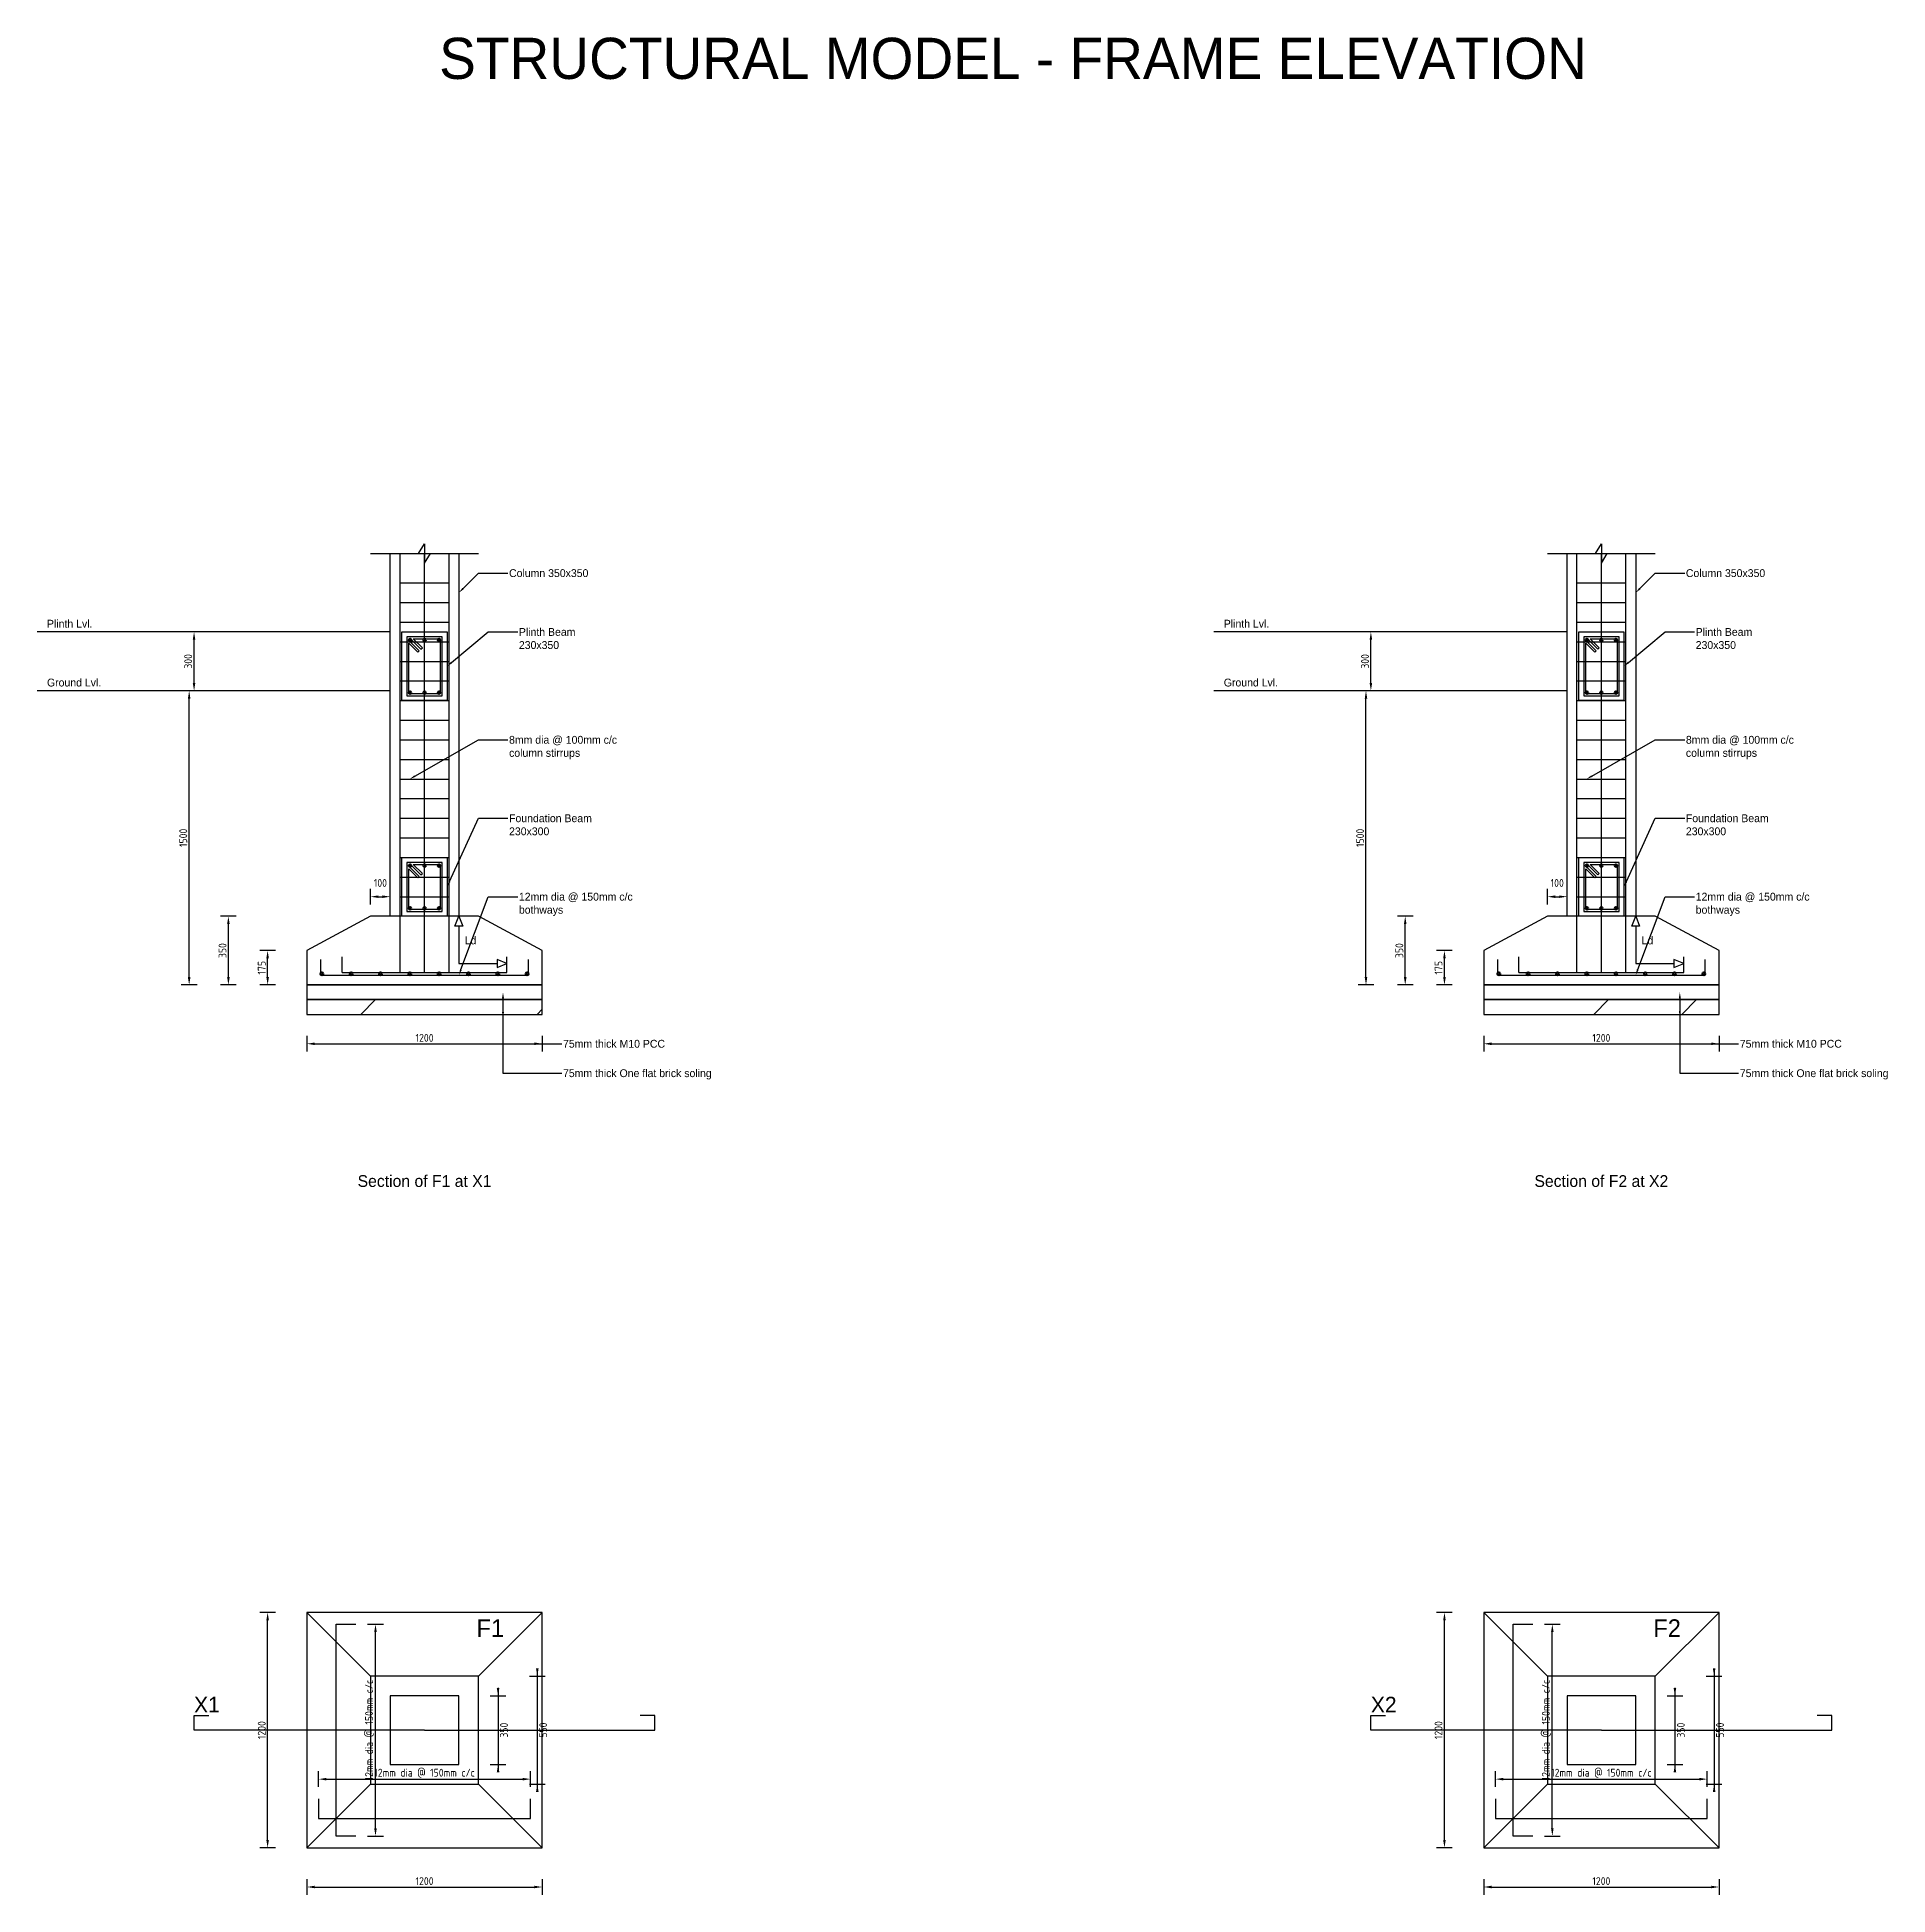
# Model space of a CAD drawing. Header units: metres. Extents: x -4573 to 21981, y -47896 to 1700.
# Drawn here: x -1975 to 7461, y -22775 to -13302 of the extents above; entities that cross this region are included whole.
import ezdxf
from ezdxf import colors
from ezdxf.entities.mleader import LeaderData, LeaderLine
from ezdxf.enums import TextEntityAlignment as Align
from ezdxf.math import Vec2, Vec3

# ---------------------------------------------------------------- set-up
doc = ezdxf.new("R2010")
doc.units = ezdxf.units.M
for name, color, linetype in [('BEAM', 7, 'Continuous'), ('CEN', 132, 'Continuous'), ('COLUMN', 7, 'Continuous'), ('Dimension', 132, 'Continuous'), ('FOUNDATION', 7, 'Continuous'), ('HATCH', 8, 'Continuous'), ('LEVEL', 8, 'Continuous'), ('REBAR', 2, 'Continuous'), ('STIRRUP', 135, 'Continuous'), ('TEXT', 151, 'Continuous'), ('TITLE', 2, 'Continuous')]:
    doc.layers.add(name, color=color, linetype=linetype)
doc.layers.add('Rebar_hatch', color=2, linetype='Continuous', lineweight=50)
doc.styles.add('Dimension', font='isocp')
doc.dimstyles.new('Linear', dxfattribs={"dimtxt": 40, "dimasz": 40, "dimexe": 40, "dimexo": 40, "dimgap": 10, "dimtad": 1, "dimdsep": 46, "dimtxsty": 'Dimension', "dimcen": 2.5, "dimclrd": 132, "dimclre": 132, "dimclrt": 151, "dimazin": 3, "dimtfac": 1, "dimtmove": 0, "dimatfit": 3, "dimfxl": 40, "dimfxlon": 1})

msp = doc.modelspace()

# ---------------------------------------------------------------- hatches: boundary and pattern name
at = {"layer": 'HATCH'}
h = msp.add_hatch(dxfattribs=at)
h.set_pattern_fill('AR-CONC', scale=15)
h.paths.add_polyline_path([(-600, -18135), (-600, -18210), (600, -18210), (600, -18135)])
h = msp.add_hatch(dxfattribs=at)
h.set_pattern_fill('AR-CONC', scale=15)
h.paths.add_polyline_path([(5400, -18135), (5400, -18210), (6600, -18210), (6600, -18135)])
h = msp.add_hatch(dxfattribs=at)
h.set_pattern_fill('ANSI32', scale=100)
h.paths.add_polyline_path([(-600, -18210), (-600, -18285), (600, -18285), (600, -18210)])
h = msp.add_hatch(dxfattribs=at)
h.set_pattern_fill('ANSI32', scale=100)
h.paths.add_polyline_path([(5400, -18210), (5400, -18285), (6600, -18285), (6600, -18210)])

# ---------------------------------------------------------------- linework, layer by layer
at = {"layer": 'Beam'}
for points in [[(-115, -16335), (115, -16335), (115, -16685), (-115, -16685)], [(5885, -16335), (6115, -16335), (6115, -16685), (5885, -16685)], [(-115, -17485), (115, -17485), (115, -17785), (-115, -17785)], [(5885, -17485), (6115, -17485), (6115, -17785), (5885, -17785)]]:
    msp.add_lwpolyline(points, close=True, dxfattribs=at)
at = {"layer": 'CEN'}
for points in [[(0, -21935), (-1175, -21935), (-1175, -21860), (-1100, -21860)], [(0, -21935), (1175, -21935), (1175, -21860), (1100, -21860)], [(6000, -21935), (4825, -21935), (4825, -21860), (4900, -21860)], [(6000, -21935), (7175, -21935), (7175, -21860), (7100, -21860)]]:
    msp.add_lwpolyline(points, dxfattribs=at)
at = {"layer": 'Column'}
for points in [[(-275, -15935), (-30, -15935), (0, -15885), (0, -15985), (30, -15935), (275, -15935)], [(5725, -15935), (5970, -15935), (6000, -15885), (6000, -15985), (6030, -15935), (6275, -15935)], [(-175, -17785), (-175, -15935), (175, -15935), (175, -17785)], [(5825, -17785), (5825, -15935), (6175, -15935), (6175, -17785)]]:
    msp.add_lwpolyline(points, dxfattribs=at)
for points in [[(-175, -22110), (175, -22110), (175, -21760), (-175, -21760), (-175, -22110)], [(5825, -22110), (6175, -22110), (6175, -21760), (5825, -21760), (5825, -22110)]]:
    msp.add_lwpolyline(points, close=True, dxfattribs=at)
at = {"layer": 'Dimension'}
for points in [[(175, -17835), (155, -17835), (175, -17785), (195, -17835), (175, -17835), (175, -18026), (370, -18026), (370, -18046), (420, -18026), (370, -18006), (370, -18026)], [(6175, -17835), (6155, -17835), (6175, -17785), (6195, -17835), (6175, -17835), (6175, -18026), (6370, -18026), (6370, -18046), (6420, -18026), (6370, -18006), (6370, -18026)]]:
    msp.add_lwpolyline(points, dxfattribs=at)
at = {"layer": 'Foundation'}
for p, q in [((-275, -21660), (-600, -21335)), ((275, -21660), (600, -21335)), ((5725, -21660), (5400, -21335)), ((6275, -21660), (6600, -21335)), ((-275, -22210), (-600, -22535)), ((275, -22210), (600, -22535)), ((5725, -22210), (5400, -22535)), ((6275, -22210), (6600, -22535))]:
    msp.add_line(p, q, dxfattribs=at)
for points in [[(-600, -18135), (600, -18135), (600, -17960), (275, -17785), (175, -17785), (-175, -17785), (-275, -17785), (-600, -17960), (-600, -18135)], [(5400, -18135), (6600, -18135), (6600, -17960), (6275, -17785), (6175, -17785), (5825, -17785), (5725, -17785), (5400, -17960), (5400, -18135)], [(-600, -18135), (-600, -18210), (600, -18210), (600, -18135)], [(5400, -18135), (5400, -18210), (6600, -18210), (6600, -18135)], [(-600, -18210), (-600, -18285), (600, -18285), (600, -18210)], [(5400, -18210), (5400, -18285), (6600, -18285), (6600, -18210)], [(-600, -22535), (600, -22535), (600, -21335), (-600, -21335), (-600, -22535)], [(5400, -22535), (6600, -22535), (6600, -21335), (5400, -21335), (5400, -22535)], [(-275, -22210), (275, -22210), (275, -21660), (-275, -21660), (-275, -22210)], [(5725, -22210), (6275, -22210), (6275, -21660), (5725, -21660), (5725, -22210)]]:
    msp.add_lwpolyline(points, close=True, dxfattribs=at)
at = {"layer": 'Level'}
for p, q in [((-175, -16335), (-1975, -16335)), ((5825, -16335), (4025, -16335)), ((-175, -16635), (-1975, -16635)), ((5825, -16635), (4025, -16635))]:
    msp.add_line(p, q, dxfattribs=at)
at = {"layer": 'Rebar'}
for p, q in [((-125, -18071), (-125, -15935)), ((0, -18071), (0, -15935)), ((125, -18071), (125, -15935)), ((5875, -18071), (5875, -15935)), ((6000, -18071), (6000, -15935)), ((6125, -18071), (6125, -15935)), ((-420, -18071), (-420, -17991)), ((420, -18071), (420, -17991)), ((5580, -18071), (5580, -17991)), ((6420, -18071), (6420, -17991)), ((-420, -18071), (420, -18071)), ((5580, -18071), (6420, -18071))]:
    msp.add_line(p, q, dxfattribs=at)
for points in [[(-530, -18005), (-530, -18085), (530, -18085), (530, -18005)], [(5470, -18005), (5470, -18085), (6530, -18085), (6530, -18005)], [(-350, -22475), (-450, -22475), (-450, -21395), (-350, -21395)], [(5650, -22475), (5550, -22475), (5550, -21395), (5650, -21395)], [(-540, -22285), (-540, -22385), (540, -22385), (540, -22285)], [(5460, -22285), (5460, -22385), (6540, -22385), (6540, -22285)]]:
    msp.add_lwpolyline(points, dxfattribs=at)
at = {"layer": 'Rebar_hatch'}
for centre, radius in [((-74, -16376), 6), ((0, -16376), 6), ((74, -16376), 6), ((5926, -16376), 6), ((6000, -16376), 6), ((6074, -16376), 6), ((-74, -16644), 6), ((0, -16644), 6), ((74, -16644), 6), ((5926, -16644), 6), ((6000, -16644), 6), ((6074, -16644), 6), ((-74, -17526), 6), ((0, -17526), 6), ((74, -17526), 6), ((5926, -17526), 6), ((6000, -17526), 6), ((6074, -17526), 6), ((-74, -17744), 6), ((0, -17744), 6), ((74, -17744), 6), ((5926, -17744), 6), ((6000, -17744), 6), ((6074, -17744), 6), ((-523, -18078), 7), ((-373.571, -18078), 7), ((-224.143, -18078), 7), ((-74.714, -18078), 7), ((74.714, -18078), 7), ((224.143, -18078), 7), ((373.571, -18078), 7), ((523, -18078), 7), ((5477, -18078), 7), ((5626.429, -18078), 7), ((5775.857, -18078), 7), ((5925.286, -18078), 7), ((6074.714, -18078), 7), ((6224.143, -18078), 7), ((6373.571, -18078), 7), ((6523, -18078), 7)]:
    msp.add_circle(centre, radius, dxfattribs=at)
at = {"layer": 'Stirrup'}
for p, q in [((-125, -16085), (125, -16085)), ((5875, -16085), (6125, -16085)), ((-125, -16185), (125, -16185)), ((5875, -16185), (6125, -16185)), ((-125, -16285), (125, -16285)), ((5875, -16285), (6125, -16285)), ((-125, -16385), (125, -16385)), ((5875, -16385), (6125, -16385)), ((-125, -16485), (125, -16485)), ((5875, -16485), (6125, -16485)), ((-125, -16585), (125, -16585)), ((5875, -16585), (6125, -16585)), ((-125, -16685), (125, -16685)), ((5875, -16685), (6125, -16685)), ((-125, -16785), (125, -16785)), ((5875, -16785), (6125, -16785)), ((-125, -16885), (125, -16885)), ((5875, -16885), (6125, -16885)), ((-125, -16985), (125, -16985)), ((5875, -16985), (6125, -16985)), ((-125, -17085), (125, -17085)), ((5875, -17085), (6125, -17085)), ((-125, -17185), (125, -17185)), ((5875, -17185), (6125, -17185)), ((-125, -17285), (125, -17285)), ((5875, -17285), (6125, -17285)), ((-125, -17385), (125, -17385)), ((5875, -17385), (6125, -17385)), ((-125, -17485), (125, -17485)), ((5875, -17485), (6125, -17485)), ((-125, -17585), (125, -17585)), ((5875, -17585), (6125, -17585)), ((-125, -17685), (125, -17685)), ((5875, -17685), (6125, -17685))]:
    msp.add_line(p, q, dxfattribs=at)
for points in [[(-90, -16660), (90, -16660), (90, -16360), (-90, -16360), (-90, -16660)], [(-57.173, -16370), (80, -16370), (80, -16650), (-80, -16650), (-80, -16392.827), (-34.038, -16438.789), (-26.967, -16431.718), (-80, -16378.685), (-72.084, -16381.897), (-70.356, -16381.016), (-68.984, -16379.644), (-68.103, -16377.916), (-71.315, -16370), (-18.282, -16423.033), (-11.211, -16415.962), (-57.173, -16370)], [(5910, -16660), (6090, -16660), (6090, -16360), (5910, -16360), (5910, -16660)], [(5942.827, -16370), (6080, -16370), (6080, -16650), (5920, -16650), (5920, -16392.827), (5965.962, -16438.789), (5973.033, -16431.718), (5920, -16378.685), (5927.916, -16381.897), (5929.644, -16381.016), (5931.016, -16379.644), (5931.897, -16377.916), (5928.685, -16370), (5981.718, -16423.033), (5988.789, -16415.962), (5942.827, -16370)], [(-90, -17760), (90, -17760), (90, -17510), (-90, -17510), (-90, -17760)], [(-57.173, -17520), (80, -17520), (80, -17750), (-80, -17750), (-80, -17542.827), (-34.038, -17588.789), (-26.967, -17581.718), (-80, -17528.685), (-72.084, -17531.897), (-70.356, -17531.016), (-68.984, -17529.644), (-68.103, -17527.916), (-71.315, -17520), (-18.282, -17573.033), (-11.211, -17565.962), (-57.173, -17520)], [(5910, -17760), (6090, -17760), (6090, -17510), (5910, -17510), (5910, -17760)], [(5942.827, -17520), (6080, -17520), (6080, -17750), (5920, -17750), (5920, -17542.827), (5965.962, -17588.789), (5973.033, -17581.718), (5920, -17528.685), (5927.916, -17531.897), (5929.644, -17531.016), (5931.016, -17529.644), (5931.897, -17527.916), (5928.685, -17520), (5981.718, -17573.033), (5988.789, -17565.962), (5942.827, -17520)]]:
    msp.add_lwpolyline(points, close=True, dxfattribs=at)

# ---------------------------------------------------------------- texts
at = {"layer": 'Text'}
for s, p in [('Plinth Lvl.', (-1925, -16325)), ('Plinth Lvl.', (4075, -16325)), ('Ground Lvl.', (-1925, -16625)), ('Ground Lvl.', (4075, -16625))]:
    msp.add_text(s, height=40, dxfattribs=at).set_placement(p, align=Align.BOTTOM_LEFT)
for s, height, p in [('Ld', 40, (205, -17928)), ('Ld', 40, (6205, -17928)), ('F1', 90, (265, -21460)), ('F2', 90, (6265, -21460)), ('X1', 80, (-1175, -21845)), ('X2', 80, (4825, -21845))]:
    msp.add_text(s, height=height, dxfattribs=at).set_placement(p)
for s, p in [('Section of F1 at X1', (0, -19135)), ('Section of F2 at X2', (6000, -19135))]:
    msp.add_text(s, height=60, dxfattribs=at).set_placement(p, align=Align.MIDDLE_CENTER)
at = {"layer": 'TITLE'}
msp.add_text('STRUCTURAL MODEL - FRAME ELEVATION', height=210, dxfattribs=at).set_placement((3000, -13410), align=Align.MIDDLE_CENTER)

# ---------------------------------------------------------------- dimensions: what is measured, and where the dimension line sits
at = {"layer": 'Dimension'}
for base, p1, p2, text in [((-1175, -16635), (-175, -16635), (-175, -16335), '300'), ((4825, -16635), (5825, -16635), (5825, -16335), '300'), ((-1200, -18135), (-175, -18135), (-175, -16635), '1500'), ((4800, -18135), (5825, -18135), (5825, -16635), '1500'), ((-1000, -18135), (-175, -18135), (-175, -17785), '350'), ((5000, -18135), (5825, -18135), (5825, -17785), '350'), ((-800, -18135), (-600, -18135), (-600, -17960), '175'), ((5200, -18135), (5400, -18135), (5400, -17960), '175'), ((-800, -22535), (-600, -22535), (-600, -21335), '1200'), ((-250, -22475), (-450, -22475), (-450, -21395), '12mm dia @ 150mm c/c'), ((5200, -22535), (5400, -22535), (5400, -21335), '1200'), ((5750, -22475), (5550, -22475), (5550, -21395), '12mm dia @ 150mm c/c'), ((575, -21660), (275, -21660), (275, -22210), '550'), ((6575, -21660), (6275, -21660), (6275, -22210), '550'), ((375, -21760), (175, -21760), (175, -22110), '350'), ((6375, -21760), (6175, -21760), (6175, -22110), '350')]:
    msp.add_linear_dim(base=base, p1=p1, p2=p2, angle=90, text=text, dimstyle='Linear', dxfattribs=at).render()
for base, p1, p2, text in [((-275, -17685), (-275, -17785), (-175, -17785), '100'), ((5725, -17685), (5725, -17785), (5825, -17785), '100'), ((-600, -18435), (-600, -18135), (600, -18135), '1200'), ((5400, -18435), (5400, -18135), (6600, -18135), '1200'), ((-540, -22185), (-540, -22385), (540, -22385), '12mm dia @ 150mm c/c'), ((5460, -22185), (5460, -22385), (6540, -22385), '12mm dia @ 150mm c/c'), ((-600, -22735), (-600, -22535), (600, -22535), '1200'), ((5400, -22735), (5400, -22535), (6600, -22535), '1200')]:
    msp.add_linear_dim(base=base, p1=p1, p2=p2, text=text, dimstyle='Linear', dxfattribs=at).render()

# ---------------------------------------------------------------- leaders
at = {"layer": 'Text'}
ml = msp.add_multileader_mtext('Standard', dxfattribs=at)
ml.set_content('Column 350x350')
ml.set_leader_properties(linetype='ByLayer')
ml.build(insert=Vec2(0, 0))
ml.multileader.update_dxf_attribs({"dogleg_length": 150, "arrow_head_size": 30})
ctx = ml.context
ctx.base_point, ctx.char_height, ctx.arrow_head_size, ctx.landing_gap_size = Vec3(425, -16035), 40, 30, 6
notes = []
notes.append((ctx, [(0, (1, 1, 0), (275, -16035), (1, 0), 150, [(0, [(175, -16135)], 0, [])])]))
ctx.mtext.insert = Vec3(431, -16015)
ml = msp.add_multileader_mtext('Standard', dxfattribs=at)
ml.set_content('Column 350x350')
ml.set_leader_properties(linetype='ByLayer')
ml.build(insert=Vec2(0, 0))
ml.multileader.update_dxf_attribs({"dogleg_length": 150, "arrow_head_size": 30})
ctx = ml.context
ctx.base_point, ctx.char_height, ctx.arrow_head_size, ctx.landing_gap_size = Vec3(6425, -16035), 40, 30, 6
notes.append((ctx, [(0, (1, 1, 0), (6275, -16035), (1, 0), 150, [(0, [(6175, -16135)], 0, [])])]))
ctx.mtext.insert = Vec3(6431, -16015)
ml = msp.add_multileader_mtext('Standard', dxfattribs=at)
ml.set_content('Plinth Beam \\P230x350')
ml.set_leader_properties(linetype='ByLayer')
ml.build(insert=Vec2(0, 0))
ml.multileader.update_dxf_attribs({"dogleg_length": 150, "arrow_head_size": 30})
ctx = ml.context
ctx.base_point, ctx.char_height, ctx.arrow_head_size, ctx.landing_gap_size = Vec3(475, -16335), 40, 30, 6
notes.append((ctx, [(0, (1, 1, 0), (325, -16335), (1, 0), 150, [(0, [(115, -16510)], 0, [])])]))
ctx.mtext.insert = Vec3(481, -16315)
ml = msp.add_multileader_mtext('Standard', dxfattribs=at)
ml.set_content('Plinth Beam \\P230x350')
ml.set_leader_properties(linetype='ByLayer')
ml.build(insert=Vec2(0, 0))
ml.multileader.update_dxf_attribs({"dogleg_length": 150, "arrow_head_size": 30})
ctx = ml.context
ctx.base_point, ctx.char_height, ctx.arrow_head_size, ctx.landing_gap_size = Vec3(6475, -16335), 40, 30, 6
notes.append((ctx, [(0, (1, 1, 0), (6325, -16335), (1, 0), 150, [(0, [(6115, -16510)], 0, [])])]))
ctx.mtext.insert = Vec3(6481, -16315)
ml = msp.add_multileader_mtext('Standard', dxfattribs=at)
ml.set_content('8mm dia @ 100mm c/c \\Pcolumn stirrups')
ml.set_leader_properties(linetype='ByLayer')
ml.build(insert=Vec2(0, 0))
ml.multileader.update_dxf_attribs({"dogleg_length": 150, "arrow_head_size": 30})
ctx = ml.context
ctx.base_point, ctx.char_height, ctx.arrow_head_size, ctx.landing_gap_size = Vec3(425, -16885), 40, 30, 6
notes.append((ctx, [(0, (1, 1, 0), (275, -16885), (1, 0), 150, [(0, [(-75, -17085)], 0, [])])]))
ctx.mtext.insert = Vec3(431, -16865)
ml = msp.add_multileader_mtext('Standard', dxfattribs=at)
ml.set_content('8mm dia @ 100mm c/c \\Pcolumn stirrups')
ml.set_leader_properties(linetype='ByLayer')
ml.build(insert=Vec2(0, 0))
ml.multileader.update_dxf_attribs({"dogleg_length": 150, "arrow_head_size": 30})
ctx = ml.context
ctx.base_point, ctx.char_height, ctx.arrow_head_size, ctx.landing_gap_size = Vec3(6425, -16885), 40, 30, 6
notes.append((ctx, [(0, (1, 1, 0), (6275, -16885), (1, 0), 150, [(0, [(5925, -17085)], 0, [])])]))
ctx.mtext.insert = Vec3(6431, -16865)
ml = msp.add_multileader_mtext('Standard', dxfattribs=at)
ml.set_content('Foundation Beam \\P230x300')
ml.set_leader_properties(linetype='ByLayer')
ml.build(insert=Vec2(0, 0))
ml.multileader.update_dxf_attribs({"dogleg_length": 150, "arrow_head_size": 30})
ctx = ml.context
ctx.base_point, ctx.char_height, ctx.arrow_head_size, ctx.landing_gap_size = Vec3(425, -17285), 40, 30, 6
notes.append((ctx, [(0, (1, 1, 0), (275, -17285), (1, 0), 150, [(0, [(115, -17635)], 0, [])])]))
ctx.mtext.insert = Vec3(431, -17265)
ml = msp.add_multileader_mtext('Standard', dxfattribs=at)
ml.set_content('Foundation Beam \\P230x300')
ml.set_leader_properties(linetype='ByLayer')
ml.build(insert=Vec2(0, 0))
ml.multileader.update_dxf_attribs({"dogleg_length": 150, "arrow_head_size": 30})
ctx = ml.context
ctx.base_point, ctx.char_height, ctx.arrow_head_size, ctx.landing_gap_size = Vec3(6425, -17285), 40, 30, 6
notes.append((ctx, [(0, (1, 1, 0), (6275, -17285), (1, 0), 150, [(0, [(6115, -17635)], 0, [])])]))
ctx.mtext.insert = Vec3(6431, -17265)
ml = msp.add_multileader_mtext('Standard', dxfattribs=at)
ml.set_content('12mm dia @ 150mm c/c \\Pbothways')
ml.set_leader_properties(linetype='ByLayer')
ml.build(insert=Vec2(0, 0))
ml.multileader.update_dxf_attribs({"dogleg_length": 150, "arrow_head_size": 30})
ctx = ml.context
ctx.base_point, ctx.char_height, ctx.arrow_head_size, ctx.landing_gap_size = Vec3(475, -17685), 40, 30, 6
notes.append((ctx, [(0, (1, 1, 0), (325, -17685), (1, 0), 150, [(0, [(175, -18085)], 0, [])])]))
ctx.mtext.insert = Vec3(481, -17665)
ml = msp.add_multileader_mtext('Standard', dxfattribs=at)
ml.set_content('12mm dia @ 150mm c/c \\Pbothways')
ml.set_leader_properties(linetype='ByLayer')
ml.build(insert=Vec2(0, 0))
ml.multileader.update_dxf_attribs({"dogleg_length": 150, "arrow_head_size": 30})
ctx = ml.context
ctx.base_point, ctx.char_height, ctx.arrow_head_size, ctx.landing_gap_size = Vec3(6475, -17685), 40, 30, 6
notes.append((ctx, [(0, (1, 1, 0), (6325, -17685), (1, 0), 150, [(0, [(6175, -18085)], 0, [])])]))
ctx.mtext.insert = Vec3(6481, -17665)
ml = msp.add_multileader_mtext('Standard', dxfattribs=at)
ml.set_content('75mm thick M10 PCC')
ml.set_leader_properties(linetype='ByLayer')
ml.build(insert=Vec2(0, 0))
ml.multileader.update_dxf_attribs({"dogleg_length": 300, "arrow_head_size": 30})
ctx = ml.context
ctx.base_point, ctx.char_height, ctx.arrow_head_size, ctx.landing_gap_size = Vec3(700, -18435), 40, 30, 6
notes.append((ctx, [(0, (1, 1, 0), (400, -18435), (1, 0), 300, [(0, [(400, -18172.5)], 0, [])])]))
ctx.mtext.insert = Vec3(706, -18415)
ml = msp.add_multileader_mtext('Standard', dxfattribs=at)
ml.set_content('75mm thick M10 PCC')
ml.set_leader_properties(linetype='ByLayer')
ml.build(insert=Vec2(0, 0))
ml.multileader.update_dxf_attribs({"dogleg_length": 300, "arrow_head_size": 30})
ctx = ml.context
ctx.base_point, ctx.char_height, ctx.arrow_head_size, ctx.landing_gap_size = Vec3(6700, -18435), 40, 30, 6
notes.append((ctx, [(0, (1, 1, 0), (6400, -18435), (1, 0), 300, [(0, [(6400, -18172.5)], 0, [])])]))
ctx.mtext.insert = Vec3(6706, -18415)
ml = msp.add_multileader_mtext('Standard', dxfattribs=at)
ml.set_content('75mm thick One flat brick soling')
ml.set_leader_properties(linetype='ByLayer')
ml.build(insert=Vec2(0, 0))
ml.multileader.update_dxf_attribs({"dogleg_length": 300, "arrow_head_size": 30})
ctx = ml.context
ctx.base_point, ctx.char_height, ctx.arrow_head_size, ctx.landing_gap_size = Vec3(700, -18585), 40, 30, 6
notes.append((ctx, [(0, (1, 1, 0), (400, -18585), (1, 0), 300, [(0, [(400, -18247.5)], 0, [])])]))
ctx.mtext.insert = Vec3(706, -18565)
ml = msp.add_multileader_mtext('Standard', dxfattribs=at)
ml.set_content('75mm thick One flat brick soling')
ml.set_leader_properties(linetype='ByLayer')
ml.build(insert=Vec2(0, 0))
ml.multileader.update_dxf_attribs({"dogleg_length": 300, "arrow_head_size": 30})
ctx = ml.context
ctx.base_point, ctx.char_height, ctx.arrow_head_size, ctx.landing_gap_size = Vec3(6700, -18585), 40, 30, 6
notes.append((ctx, [(0, (1, 1, 0), (6400, -18585), (1, 0), 300, [(0, [(6400, -18247.5)], 0, [])])]))
ctx.mtext.insert = Vec3(6706, -18565)
for ctx, leaders in notes:
    for number, flags, end, landing, length, lines in leaders:
        leader = LeaderData()
        leader.index, (leader.has_last_leader_line, leader.has_dogleg_vector, leader.attachment_direction) = number, flags
        leader.last_leader_point, leader.dogleg_vector, leader.dogleg_length = Vec3(end), Vec3(landing), length
        for number, points, colour, breaks in lines:
            line = LeaderLine()
            line.index, line.vertices, line.color, line.breaks = number, Vec3.list(points), colors.encode_raw_color(colour), breaks
            leader.lines.append(line)
        ctx.leaders.append(leader)

doc.saveas('drawing.dxf')
